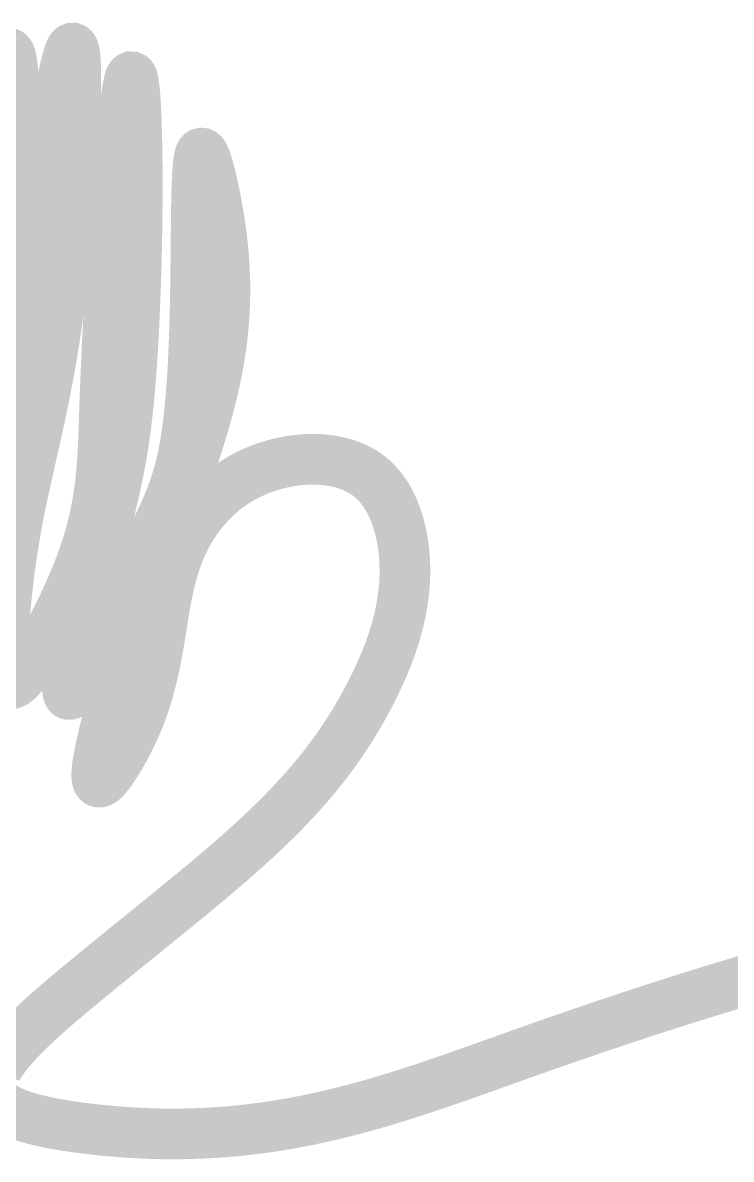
# Model space of a CAD drawing. Header units: millimetres. Extents: x -182770 to 489476, y -561170 to -280028.
# Drawn here: x 467486 to 467803, y -522253 to -521744 of the extents above; entities that cross this region are included whole.
import ezdxf
from ezdxf.enums import TextEntityAlignment as Align

# ---------------------------------------------------------------- set-up
doc = ezdxf.new("R2010")
doc.units = ezdxf.units.MM
doc.header["$MEASUREMENT"] = 0
for name, color, linetype, lineweight in [('LC Dim', 8, 'Continuous', 18), ('LC ISO', 153, 'Continuous', 13), ('LC Net thay', 63, 'Continuous', 25), ('LC Text1', 3, 'Continuous', 20)]:
    doc.layers.add(name, color=color, linetype=linetype, lineweight=lineweight)
doc.styles.add('Khungten', font='VHAVAN.TTF', dxfattribs={"width": 0.9, "height": 5000})
doc.styles.add('LC 1', font='VHAVANB.TTF')
doc.styles.add('Title', font='VHBLACK.TTF', dxfattribs={"width": 0.8})

# ---------------------------------------------------------------- blocks, each defined once
blk = doc.blocks.new('a tuan anh')
at = {"layer": 'LC ISO', "const_width": 30}
for points in [[(265.6148329580028, 161.0236210890434), (265.8859244940977, 162.3054897326365), (266.1555408373824, 163.5513688857609), (266.4235320404987, 164.7604024826433), (266.6897481560882, 165.9317344574956), (266.9540392367635, 167.0645087444864), (267.2162553351372, 168.1578692778567), (267.4762465038511, 169.210959991804), (267.7338627955178, 170.2229248205258), (267.9889542627789, 171.1929076982487), (268.241370958247, 172.1200525591557), (268.4909629345639, 173.0035033374588), (268.7375802443275, 173.84240396737), (268.9810729401797, 174.6358983831014), (269.221291074733, 175.3831305188505), (269.4580847006437, 176.0832443088148), (269.6913038704952, 176.7353836872207), (269.9207986369438, 177.338692588266), (270.1464190526167, 177.8923149461334), (270.3680151700974, 178.3953946950787), (270.5854370420566, 178.8470757692703), (270.798534721107, 179.2465021029057), (271.0071582598612, 179.5928176302405), (271.2111577109463, 179.8851662854286), (271.4103851677501, 180.1227140931296), (271.6047515036917, 180.3052633509069), (271.7942338177672, 180.4333332247043), (271.9788127454667, 180.5074811617815), (272.1584689223091, 180.5282646094565), (272.3331829837844, 180.4962410150329), (272.5029355654115, 180.4119678257994), (272.6677073026804, 180.2760024890595), (272.8274788310955, 180.0889024521166), (272.9822307861759, 179.8512251622742), (273.131943803397, 179.5635280668212), (273.2765985182778, 179.2263686130464), (273.4161755663226, 178.8403042482969), (273.5506555830361, 178.405892419818), (273.6800192039227, 177.9236905749422), (273.8042470644577, 177.3942561609438), (273.9233198001893, 176.8181466251554), (274.0372180465929, 176.1959194148512), (274.1459224391729, 175.5281319773349), (274.2494136134337, 174.8153417599242), (274.3476722048945, 174.0581062098936), (274.4406788490305, 173.256982774561), (274.5284141813609, 172.4125289012154), (274.61085883739, 171.5253020371601), (274.6879934526223, 170.5958596296987), (274.7597986625478, 169.6247591261344), (274.826255102671, 168.6125579737418), (274.8873434085253, 167.5598136198532), (274.9430442155717, 166.4670835117577), (274.9933381593437, 165.334925096744), (275.0382058753312, 164.1638958221156), (275.0776279990387, 162.954553135176), (275.1115851659561, 161.7074544832285), (275.1400580116169, 160.4231573135767), (275.1630271715112, 159.1022190735093), (275.1804732811288, 157.7451972103299), (275.1923769759742, 156.3526491713419), (275.1987188915664, 154.9251324038341), (275.1994796633953, 153.4632043551246), (275.19463992698, 151.9674224724877), (275.1841803178104, 150.4383442032558), (275.1680814713909, 148.8765269946889), (275.146324023226, 147.2825282941194), (275.1188886088203, 145.6569055488362), (275.0857558636635, 144.0002162061428), (275.0469064232893, 142.313017713328), (275.0023209231731, 140.5958675177098), (274.9519799988193, 138.8493230665626), (274.8958642857469, 137.0739418072044), (274.8339544194459, 135.2702811869385), (274.7662310354353, 133.4388986530539), (274.692674769205, 131.580351652854), (274.613266256245, 129.6951976336422), (274.5279861320887, 127.7839940426929), (274.4368150322116, 125.8472983273532), (274.3397335921472, 123.8856679348828), (274.2367224473564, 121.8996603125997), (274.1277622333873, 119.8898329078074), (274.0128335857153, 117.8567431677948), (273.8919171398447, 115.8009485398507), (273.7649935312947, 113.723006471293), (273.6320433955552, 111.6234744094254), (273.4930473681306, 109.5029098015366), (273.3479860845255, 107.3618700949301), (273.1968401802296, 105.2009127369092), (273.0395902907767, 103.020595174763), (272.876217051642, 100.8214748557948), (272.531023066389, 96.36905573660624), (272.1611033084773, 91.84811495774193), (271.7663028619427, 87.26311209760024), (271.3464668108209, 82.61850673456502), (270.9014402391185, 77.91875844704919), (270.4310682308715, 73.16832681345113), (269.9351958700863, 68.37167141215468), (269.413668240828, 63.53325182157278), (268.866330427074, 58.65752762010379), (268.2930275128747, 53.74895838613156), (267.6936045822513, 48.81200369805447), (267.067906719225, 43.8511231343), (266.4157790078316, 38.87077627322287), (265.7370665320777, 33.87542269326514), (265.0316157134512, 28.86952063886565)], [(264.9485571111727, -110.9707173197967), (266.3430836256011, -107.4482034070534), (267.7079994593805, -103.9201419294986), (269.039503347798, -100.3932221000141), (270.3337940261117, -96.87413313148136), (271.5870702296525, -93.36956423676747), (272.7955306936783, -89.8862046287395), (273.9553741534764, -86.43074352029362), (275.0627993443486, -83.00987012429687), (276.114005001582, -79.63027365361631), (276.6173377638479, -77.95804439502535), (277.105356440894, -76.29837368632434), (278.0362297137472, -73.01571648466052), (278.9086159322906, -69.77961545289145), (279.7245931612852, -66.58724324969808), (280.4862394655356, -63.43577253381955), (281.1956329097738, -60.32237596398045), (281.8548515588191, -57.24422619886172), (282.4659734774177, -54.19849589720252), (283.0310767303599, -51.18235771768377), (283.5522393824067, -48.19298431905918), (284.0315394983627, -45.22754836000968), (284.4710551429889, -42.28322249925986), (284.8728643810609, -39.35717939553433), (285.2390452773398, -36.44659170751402), (285.57167589663, -33.54863209393807), (285.8728343036782, -30.66047321350197), (286.144598563289, -27.77928772493033), (286.3890467402234, -24.90224828693317), (286.608256899257, -22.02652755822055), (286.8043071051798, -19.1492981975025), (286.9792754227528, -16.26773286348907), (287.1352399167517, -13.37900421491941), (287.3984696931439, -7.568747608864214), (287.5098911051027, -4.641564968827879), (287.6106209525897, -1.695909649060923), (287.7027373003948, 1.271045691712061), (287.7883182132791, 4.262128394795582), (287.8694417560328, 7.280165801465046), (287.9481859934167, 10.32798525301041), (288.0266289902211, 13.40841409072164), (288.106848811236, 16.52427965588868), (288.1909235212079, 19.67840928980149), (288.2809311849123, 22.87363033372094), (288.378949867154, 26.11277012896608), (288.4870576326939, 29.39865601681231), (288.607332546293, 32.7341153385496), (288.7418526727561, 36.1219754354679), (288.892696076844, 39.56506364884262), (289.0619408233324, 43.06620731996372), (289.2516649769968, 46.62823379013571), (289.4639466026129, 50.25397040063399), (289.7008637649706, 53.94624449274852), (289.9644844018912, 57.70785194038763), (290.2557839354558, 61.53819385102543), (290.5736839024175, 65.43028930887522), (290.9168790749536, 69.37645277407137), (291.2840642251831, 73.36899870670459), (291.6739341252687, 77.40024156690924), (292.0851835473295, 81.46249581477605), (292.5165072635282, 85.54807591045392), (292.9666000459838, 89.64929631403356), (293.9178718983021, 97.86791588537744), (294.4164405124466, 101.9699439733668), (294.928557281426, 106.0568702097225), (295.4529169774032, 110.1210090545355), (295.9882143724972, 114.1546749679546), (296.5331442388706, 118.1501824100851), (297.0864013486571, 122.0998458410177), (297.6466804740048, 125.9959797209012), (298.2126763870619, 129.8308985098265), (298.7830838599475, 133.5969166679133), (299.0695340476377, 135.4516862791788), (299.3565976648388, 137.2863486552669), (299.6441115580674, 139.0999431037199), (299.9319125738402, 140.8915089320217), (300.2198375587031, 142.6600854477147), (300.5077233591292, 144.4047119582829), (300.7954068216786, 146.1244277712685), (301.0827247928391, 147.8182721941557), (301.369514119142, 149.4852845344867), (301.6556116471038, 151.1245040997746), (301.9408542232413, 152.7349701975181), (302.2250786940713, 154.3157221352303), (302.5081219061103, 155.8657992204389), (302.7898207058897, 157.3842407606426), (303.0700119398971, 158.8700860633689), (303.3485324546782, 160.3223744361312), (303.6252190967498, 161.7401451864571), (303.899908712614, 163.1224376218161), (304.172438148802, 164.468291049765), (304.4426442518161, 165.7767447778024), (304.7103638681874, 167.046838113456), (304.9754338444473, 168.27761036421), (305.2376910270832, 169.4681008376065), (305.4969722626265, 170.6173488411587), (305.7531143976084, 171.7243936823506), (306.0059542785166, 172.7882746687392), (306.2553287518967, 173.8080311077938), (306.5010746642511, 174.7827023070713), (306.7430288621108, 175.7113275740703), (306.9810281919781, 176.5929462162894), (307.2149095003842, 177.4265975412563), (307.4445096338313, 178.2113208564988), (307.6696654388506, 178.9461554695008), (307.8902137619589, 179.6301406878047), (308.1059914496727, 180.262315818909), (308.3168353485089, 180.8417201703269), (308.5225823049841, 181.3673930495861), (308.7230691656296, 181.8383737641852), (308.9181327769329, 182.2537016216374), (309.1076099854399, 182.612415929485), (309.2913376376528, 182.9135559952119), (309.4691525801027, 183.1561611263314), (309.6408916592918, 183.3392706303857), (309.8063989840157, 183.4619867833972), (309.9656282506621, 183.5243620553665), (310.1186179906072, 183.5271844900271), (310.2654089450662, 183.4712612916774), (310.4060418552835, 183.3573996645864), (310.5405574624892, 183.1864068130817), (310.668996507884, 182.959089941447), (310.7913997327123, 182.6762562539807), (310.9078078781895, 182.3387129549665), (311.0182616855454, 181.9472672487173), (311.1228018959955, 181.5027263395168), (311.2214692507696, 181.0058974316635), (311.3143044910976, 180.4575877294556), (311.4013483581948, 179.8586044371914), (311.4826415932766, 179.2097547591547), (311.5582249375875, 178.5118458996585), (311.6281391323428, 177.7656850629864), (311.6924249187578, 176.9720794534369), (311.7511230380915, 176.1318362753082), (311.8042742315156, 175.2457627328986), (311.8519192402891, 174.3146660304919), (311.894098805642, 173.3393533724011), (311.9308536687749, 172.3206319628953), (311.9622245709179, 171.2593090063019), (311.9882522533007, 170.1561917068902), (312.0089774571534, 169.0120872689877), (312.0244409237057, 167.8278028968489), (312.0346833941585, 166.6041457948013), (312.0397456097417, 165.3419231671432), (312.0396683116851, 164.041942218144), (312.0344922412187, 162.7050101521017), (312.0242581395723, 161.3319341733441), (312.0090067479468, 159.9235214861401), (311.9887788075721, 158.4805792947882), (311.9636150596925, 157.0039148035867), (311.9335562455235, 155.4943352168339), (311.8986431062658, 153.9526477388281), (311.8589163831784, 152.3796595738677), (311.8144168174622, 150.7761779262364), (311.7651851503615, 149.1430100002326), (311.7112621230772, 147.4809630001546), (311.6526884768537, 145.7908441303007), (311.5895049529063, 144.0734605949547), (311.5217522924504, 142.329619598444), (311.4494712367305, 140.5601283450378), (311.3727025269473, 138.76579403902), (311.2914869043598, 136.9474238847179), (311.2058651101543, 135.1058250864153), (311.1158778855752, 133.241804848396), (311.0215659718378, 131.3561703749583), (310.9229701101722, 129.4497288704151), (310.7130895079754, 125.5776535851764), (310.4865620087367, 121.6320366270083), (310.2437135422661, 117.6193356302974), (309.9848700383591, 113.5460082294012), (309.7103574268258, 109.4185120587063), (309.4205016374326, 105.2433047525556), (309.1156286000041, 101.0268439453212), (308.7960642443068, 96.77558727137512), (308.4621345001506, 92.49599236507493), (308.1141652973165, 88.19451686079265), (307.3774122348404, 79.55175459575548), (306.5884124952136, 70.89896155118186), (306.1751349459664, 66.58494757248263), (305.7497735168145, 62.28779880200454), (305.3126541375532, 58.01397287410509), (304.8641027379781, 53.76992742315633), (304.4044452478993, 49.56212008351577), (303.9340075970831, 45.39700848955545), (303.4531157153397, 41.28105027566198), (302.9620955324644, 37.22070307616377), (302.4612729782384, 33.22242452544742), (301.9509739824862, 29.29267225787044), (301.4315388813557, 25.43652980156185), (300.9033690411889, 21.65325953396678), (300.3668819865561, 17.94058262409817), (299.8224952422024, 14.29622023079719), (299.2706263328437, 10.71789351289044), (298.7116927832103, 7.203323629219085), (298.1461121180328, 3.750231738609727), (297.5743018620269, 0.3563389998889761), (296.9966795399232, -2.980633428087458), (296.4136626764375, -6.262964386522071), (295.8256687962858, -9.492932716559153), (295.2331154242274, -12.67281725935754), (294.6364200849493, -15.80489685610519), (294.0360003031965, -18.89145034796093), (293.4322736036847, -21.9347565760836), (292.8256575111445, -24.93709438166115), (292.2165695503063, -27.90074260585243), (291.6054272458714, -30.82798008980171), (290.9926481225848, -33.7210856747115), (290.3786497051624, -36.58233820172609), (289.7638495183346, -39.41401651203341), (289.1486650868173, -42.21839944677777), (288.533513935341, -44.99776584714709), (287.9188135886216, -47.75439455430023), (286.6924354083894, -53.20855425359332), (285.4728707438917, -58.59910927404417), (284.2634597929573, -63.94429034496716), (283.067542753357, -69.26232819570578), (281.8884376379719, -74.57268463626679), (280.7292964131339, -79.90403570639319), (279.5931957982393, -85.28923303277406), (279.0347470777924, -88.01229664304992), (278.4832121397485, -90.76114893858903), (277.9389755274169, -93.53989895977429), (277.402421784107, -96.35265574703226), (276.8739354531281, -99.20352834076039), (276.3539010777604, -102.0966257813416), (275.8427032013569, -105.0360571091878), (275.3407263671979, -108.0259313646966), (274.8483551185782, -111.0703575882653), (274.3659739988361, -114.173444820306), (273.8939675512374, -117.3393021012016), (273.4327203191351, -120.5720384713495), (272.9826168458094, -123.8757629711763), (272.544041674555, -127.2545846410503), (272.3291973719897, -128.9734409898956), (272.117379348696, -130.7126125213981), (271.9086356725747, -132.4726128656184), (271.7030144115415, -134.2539556526172), (271.5005636335118, -136.0571545124112), (271.301331406401, -137.8827230750903), (271.1053657981101, -139.7311749706714), (270.9127148765547, -141.6030238292296), (270.7234267096646, -143.4987832807965), (270.537549365341, -145.4189669554326), (270.3551309114991, -147.3640884831839), (270.1762194160547, -149.3346614940965), (270.000962828155, -151.330742237973), (269.8304152238125, -153.3482375917665), (269.5095982710918, -157.4222388006165), (269.2260936380626, -161.506095569639), (269.1021864333597, -163.5359103736555), (268.9922308988898, -165.5492177690612), (268.8977682313998, -167.5396939896455), (268.8203396276804, -169.5010152691684), (268.761486284493, -171.4268578414049), (268.7227493985847, -173.3108979401441), (268.7056701667607, -175.1468117991753), (268.7117897857388, -176.9282756522589), (268.7426494523388, -178.648965733184), (268.7997903632786, -180.3025582757255), (268.8386979093775, -181.102216793166), (268.8847537153633, -181.8827295136725), (268.9381504308112, -182.6433059664705), (268.99908070534, -183.3831556808), (269.0677371885249, -184.1014881858573), (269.1443125299702, -184.7975130108825), (269.2289993792656, -185.4704396850866), (269.3219903860299, -186.119477737695), (269.4234781998384, -186.7438366979477), (269.5336554702953, -187.3427260950411), (269.6527148469759, -187.9153554582153), (269.7808489795134, -188.4609343166812), (269.9182505174831, -188.9786721996643), (270.0651121104602, -189.46777863639), (270.221626408078, -189.9274631560838), (270.3879860599118, -190.3569352879713), (270.5643837155658, -190.7554045612487), (270.7510120246152, -191.1220805051707), (270.9480636366934, -191.4561726489483), (271.155731201361, -191.7568905217922), (271.374207368237, -192.0234436529427), (271.6036847868963, -192.2550415716105), (271.844356106958, -192.4508938070212), (272.096342582081, -192.6104379754252), (272.3594792808581, -192.7340259622724), (272.6335295749886, -192.8222387016576), (272.918256836143, -192.8756571276463), (273.2134244360204, -192.8948621743039), (273.5187957462913, -192.8804347756959), (273.8341341386404, -192.8329558659025), (274.1592029847525, -192.7530063789891), (274.4937656563125, -192.6411672490358), (274.8375855250051, -192.4980194100935), (275.1904259625153, -192.324143796257), (275.5520503405132, -192.1201213415916), (275.9222220306983, -191.8865329801483), (276.3007044047408, -191.6239596460218), (276.6872608343401, -191.3329822732776), (277.0816546911665, -191.0141817959666), (277.4836493468902, -190.668139148198), (277.8930081732397, -190.2954352640081), (278.3094945418416, -189.8966510774917), (278.7328718244244, -189.4723675226996), (279.1629033926438, -189.023165533712), (279.5993526181846, -188.5496260446089), (280.0419828727609, -188.0523299894412), (280.4905575280136, -187.5318583023036), (280.9448399556568, -186.988791917247), (281.4045935273607, -186.4237117683369), (281.8695816148102, -185.837198789668), (282.33956758969, -185.2298339153058), (282.8143148236704, -184.6021980793157), (283.7771465557162, -183.2884372587141), (284.756183784426, -181.9005638004746), (285.7495334832347, -180.4432251771359), (286.755302625621, -178.9210688612657), (287.7715981850633, -177.3387423254317), (288.7965271350113, -175.7008930422307), (289.8281964489433, -174.012168484187), (290.864713100309, -172.2772161238972), (291.9041840626014, -170.5006834339147), (292.9447163092555, -168.6872178868216), (293.9844168137643, -166.8414669551712), (295.0213925495773, -164.9680781115312), (297.0795976090012, -161.156976578568), (299.1041872752539, -157.2910930684739), (301.0800173360622, -153.4076073617907), (302.0449149480846, -151.4708823661495), (302.991943579138, -149.5436992390605), (303.9192102027155, -147.6307054531062), (304.8248224206327, -145.7365470119548), (305.7074031695083, -143.8646653153264), (306.5670224546193, -142.0151192143385), (307.404002391937, -140.1873782469338), (308.2186650974763, -138.3809119510406), (309.0113326872088, -136.5951898646017), (309.7823272771202, -134.8296815255599), (310.5319709831965, -133.0838564718433), (311.2605859214236, -131.3571842413949), (311.968494207802, -129.6491343721427), (312.656017958303, -127.9591764020151), (313.3234792889416, -126.2867798689695), (313.9712003156747, -124.6314143109194), (314.5995031545026, -122.9925492658222), (315.2087099213968, -121.3696542715916), (315.7991427323723, -119.7621988661849), (316.3711237034004, -118.1696525875159), (316.9249749504816, -116.5914849735418), (317.4610185895872, -115.0271655621764), (317.9795767366886, -113.4761638913915), (318.4809715078154, -111.9379494990862), (318.9655250189244, -110.4119919232035), (319.433559386016, -108.8977607017005), (320.3213591520907, -105.9023554735177), (321.1469477339124, -102.9474901180365), (321.9129020594119, -100.0289209387411), (322.6217990564619, -97.14240423910087), (323.2762156529643, -94.28369632261456), (323.8787287768355, -91.44855349278077), (324.4319153559627, -88.6327320530836), (324.9383523182332, -85.83198830699257), (325.4006165915634, -83.04207855802088), (325.8212851038406, -80.2587591096235), (326.2029347829666, -77.47778626532818), (326.5481425568287, -74.6949163285899), (326.8594853533577, -71.9059056029073), (327.139540100412, -69.10651039177901), (327.3908837259223, -66.29248699867458), (327.616093157776, -63.45959172709263), (327.8177453238604, -60.60358088051726), (327.9984171520919, -57.72021076243254), (328.160685570343, -54.80523767633713), (328.3071275065449, -51.85441792570055), (328.4403198885848, -48.86350781403598), (328.5628396443353, -45.82826364479843), (328.677263701742, -42.74444172150106), (328.7861689886486, -39.60779834762798), (328.8921324330149, -36.41408982666326), (328.9977309626847, -33.15907246209099), (329.1055415055889, -29.83850255739526), (329.2181409896148, -26.44813641608926), (329.3381061285036, -22.98373099704622), (329.4674231565587, -19.44285055817454), (329.6061996607459, -15.82880939141614), (329.7541704498872, -12.14606276246195), (329.9110703328333, -8.399065937002888), (330.0766341183917, -4.592274180758977), (330.2505966153985, -0.7301427594356937), (330.4326926326612, 3.182873061276041), (330.622656979016, 7.142318015699857), (330.8202244632848, 11.14373683810118), (331.0251298942894, 15.18267426278908), (331.2371080808662, 19.25467502405809), (331.4558938318369, 23.35528385621728), (331.6812219560088, 27.48004549357574), (331.9128272622329, 31.62450467041344), (332.3938086560956, 39.95469457974832), (332.8967164840142, 48.31021145862178), (333.4194292166067, 56.65541318143369), (333.9598253244476, 64.95465762258391), (334.2359916661517, 69.07590769827948), (334.5157832781551, 73.17230265645776), (334.7989349692652, 77.23938723141328), (335.0851815483184, 81.27270615744055), (335.3742578241363, 85.26780416886322), (335.6658986055409, 89.22022599996126), (335.9598387013539, 93.12551638504374), (336.2558129204263, 96.97922005839064), (336.5535560715361, 100.7768817543256), (336.852802963549, 104.5140462071286), (337.1532884052867, 108.1862581511232), (337.4547472055565, 111.7890623205894), (337.7569141731801, 115.3180034498218), (337.9081803475274, 117.0533831038338), (338.0595241170086, 118.768626273144), (338.2109123327537, 120.463176049554), (338.362311845849, 122.136475524836), (338.5136895073956, 123.7879677907913), (338.6650121685234, 125.4170959391922), (338.8162466803042, 127.0233030618547), (338.9673598938534, 128.6060322505364), (339.1183186602721, 130.1647265970387), (339.2690898306901, 131.6988291931484), (339.4196402561647, 133.2077831306524), (339.569936787826, 134.6910315013374), (339.7199462767749, 136.1480173969903), (339.8696355741122, 137.5781839093979), (340.0189715309243, 138.980974130347), (340.1679209983558, 140.3558311516244), (340.316450827464, 141.7021980650316), (340.4645278693934, 143.0195179623261), (340.6121189752012, 144.3072339353239), (340.759190996032, 145.5647890758119), (340.9057107829722, 146.7916264755477), (341.0516451871226, 147.9871892263473), (341.1969610595843, 149.1509204199829), (341.3416252514726, 150.2822631482559), (341.4856046138739, 151.3806605029531), (341.6288659979182, 152.4455555758468), (341.7713762546773, 153.4763914587384), (341.9131022352667, 154.4726112434), (342.0540107907873, 155.4336580216332), (342.1940687723545, 156.3589748852246), (342.3332430310547, 157.2480049259466), (342.4715004180034, 158.1001912356005), (342.6088077843015, 158.9149769059877), (342.7451319810643, 159.6918050288659), (342.8804398593493, 160.4301186960365), (343.0146982703154, 161.1293609992863), (343.1478740650346, 161.7889750304021), (343.2799340946076, 162.4084038811852), (343.4108452101646, 162.9870906433935), (343.5405742627627, 163.5244784088281), (343.6690881035465, 164.0200102692907), (343.796353583617, 164.4731293165532), (343.9223375540605, 164.8832786424027), (344.0470068659779, 165.2499013386405), (344.1703283704846, 165.5724404970388), (344.2922689186817, 165.850339209399), (344.4127953616553, 166.0830405674933), (344.5318745505356, 166.2699876631086), (344.6494733364088, 166.4106235880463), (344.7655585703906, 166.5043914340786), (344.8800971035671, 166.5507342930068), (344.9930561592773, 166.5491141731763), (345.1044130205264, 166.4995043326926), (345.2141559406737, 166.402435558266), (345.3222737278556, 166.2584668306226), (345.4287551901652, 166.0681571305322), (345.533589135739, 165.8320654387353), (345.6367643726699, 165.5507507360307), (345.7382697091089, 165.2247720031301), (345.8380939531635, 164.854688220832), (345.9362259129412, 164.4410583698482), (346.0326543965784, 163.9844414309773), (346.1273682121682, 163.4853963849455), (346.2203561678471, 162.944482212537), (346.3116070717224, 162.3622578944778), (346.4011097319308, 161.7392824115523), (346.4888529565796, 161.076114744501), (346.5748255537765, 160.3733138741081), (346.6590163316578, 159.6314387810999), (346.741414098331, 158.8510484462313), (346.8220076619182, 158.0327018502867), (346.9007858305413, 157.1769579740067), (346.9777374123078, 156.2843757981464), (347.0528512153396, 155.355514303461), (347.1261160477588, 154.3909324707201), (347.1975207176874, 153.3911892806791), (347.2670540332329, 152.3568437140784), (347.3347048025316, 151.2884547517024), (347.4004618336912, 150.1865813742916), (347.4643139348191, 149.0517825626011), (347.5262499140372, 147.8846172973863), (347.5862585794675, 146.6856445594167), (347.6443287392322, 145.455423329433), (347.700449201453, 144.1945125882048), (347.7546087742521, 142.903471316502), (347.8067962657369, 141.5828584950505), (347.8570004840149, 140.23323310462), (347.9052102372225, 138.8551541259803), (347.9514143334673, 137.449180539872), (347.9956015808857, 136.0158713270648), (348.0377607875707, 134.5557854683138), (348.0778807616589, 133.0694819443597), (348.1159503112576, 131.5575197359867), (348.1519582445035, 130.0204578239209), (348.1858933694893, 128.4588551889465), (348.2177444943518, 126.8732708118187), (348.2475004271837, 125.264263673278), (348.2751499761362, 123.6323927540798), (348.3006819493312, 121.9782170350081), (348.3240851548471, 120.3022954968037), (348.3453484008351, 118.6051871202071), (348.3644604954025, 116.8874508860026), (348.396186462749, 113.3923307677615), (348.4191735218337, 109.821406988136), (348.4333321375889, 106.1791513931821), (348.4385727749905, 102.4700358289556), (348.4348058989854, 98.69853214151226), (348.4219419744913, 94.8691121768934), (348.3998914664699, 90.98624778118392), (348.3685648398678, 87.0544108004251), (348.3278725596319, 83.07807308068732), (348.2777250907093, 79.06170646801183), (348.2180328980321, 75.00978280845447), (348.1487064465764, 70.92677394810016), (348.0696562012599, 66.81715173297562), (347.9807926270296, 62.68538800915121), (347.773267351673, 54.37332341961155), (347.5254143400525, 46.02635494797141), (347.2365173117432, 37.68025736266281), (346.9058599863201, 29.37080543214688), (346.7246473745618, 25.24100120257935), (346.5327260833583, 21.13377392487018), (346.3300065776566, 17.05359544511884), (346.1163993224036, 13.0049376093375), (345.8918147825607, 8.992272263596533), (345.6561634230602, 5.020071253951755), (345.409355708849, 1.092806426458992), (345.151302104874, -2.785050372796832), (344.8819130760967, -6.60902729780355), (344.6010990874347, -10.37465250247624), (344.3087706038496, -14.07745414075907), (344.0048380903027, -17.71296036659623), (343.6892120117118, -21.2766993339319), (343.5269859058317, -23.03025864376104), (343.3618028330384, -24.76419919671025), (343.1936516014684, -26.47796201199526), (343.0225210192439, -28.17098810887546), (342.848398746326, -29.84273859928362), (342.6712356762146, -31.49331802387314), (342.3074135759671, -34.73448189931514), (341.9302948928089, -37.90173824364319), (341.5391172631935, -41.00238997745328), (341.1331183236471, -44.04374002137047), (340.7115357106522, -47.03309129597619), (340.2736070607061, -49.97774672191008), (339.8185700103058, -52.885009219739), (339.3456621959631, -55.7621817101026), (338.8541212541459, -58.61656711358228), (338.3431848213804, -61.45546835081768), (337.8120905341348, -64.28618834237568), (337.2600760289351, -67.11603000888135), (336.6863789422496, -69.95229627094523), (336.0902369105752, -72.80229004916328), (335.4708875704382, -75.67331426414603), (334.8275685583067, -78.57267183650401), (334.1595175106777, -81.50766568684776), (333.465972064063, -84.48559873577324), (332.7461698549596, -87.51377390387643), (331.9993485198647, -90.5994941117824), (331.2247456952464, -93.7500622801017), (330.826787985774, -95.35194651209167), (330.4215990176308, -96.97278132941574), (330.0090834953444, -98.61347959714476), (329.5891461235005, -100.2749541803641), (329.1616916066559, -101.9581179441302), (328.7266246493527, -103.6638837535284), (328.2838499561767, -105.3931644736294), (327.8332722316845, -107.1468729695189), (327.3747961804474, -108.925922106253), (326.9083265070076, -110.7312247489317), (326.4337679159362, -112.5636937626259), (325.9510561330098, -114.4241282710136), (325.4605793683586, -116.3116683326662), (324.9630682744755, -118.2241984177672), (324.4592619795148, -120.159571919794), (323.9498996116745, -122.1156422322092), (322.9174631700298, -126.0812868619541), (321.8716719749646, -130.1039594546455), (320.8184390518873, -134.1664871578832), (318.7133001233742, -142.3424164865137), (317.6732201687701, -146.4214724071498), (316.6493505878316, -150.4716920288338), (315.6476044059818, -154.4759024991654), (314.6738946486148, -158.4169309657882), (314.1994012495707, -160.3583854313474), (313.7341343411827, -162.2776045763312), (313.2788330516196, -164.1724417941878), (312.8342365090793, -166.0407504783943), (312.4010838417162, -167.88038402237), (311.9801141777134, -169.6891958196065), (311.5720666452689, -171.4650392635231), (311.177680372537, -173.2057677475823), (310.7976944877009, -174.9092346652469), (310.4328481189441, -176.5732934099651), (310.0838803944353, -178.1957973751851), (309.7515304423578, -179.7745999543549), (309.4365373908804, -181.307554540952), (309.1396403681865, -182.7925145283807), (308.8615785024595, -184.2273333101475), (308.603090921868, -185.609864279686), (308.3649167545955, -186.9379608304298), (308.1477951288107, -188.2094763558416), (307.9524651726824, -189.4222642493987), (307.7796660144231, -190.5741779045202), (307.6301367821725, -191.6630707146833), (307.5046166041284, -192.6867960733071), (307.4038446084596, -193.6432073738833), (307.3285599233495, -194.5301580098603), (307.2795016769669, -195.345501374657), (307.2650384458684, -195.7256495158363), (307.2574089975096, -196.0870908617653), (307.2567057229171, -196.4295570866379), (307.2630210131319, -196.7527798646188), (307.2764472591516, -197.0564908699016), (307.2970768520172, -197.3404217766656), (307.3250021827407, -197.60430425909), (307.3603156423487, -197.8478699913685), (307.4031096218532, -198.0708506476658), (307.4534765122808, -198.2729779021756), (307.5115087046725, -198.4539834290626), (307.5772985900403, -198.6135989025352), (307.6509385593818, -198.7515559967578), (307.7325210037525, -198.8675863859098), (307.8221383141499, -198.9614217441849), (307.9198828816152, -199.0327937457478), (308.0258470066328, -199.0814343194506), (308.1400760848628, -199.1072073399264), (308.2624920558737, -199.1103239703225), (308.3929967881413, -199.0910518348392), (308.5314921501558, -199.0496585576038), (308.677880010393, -198.9864117628313), (308.8320622373431, -198.9015790746635), (308.9939406994672, -198.7954281172861), (309.1634172652848, -198.6682265148847), (309.3403938032716, -198.520241891616), (309.5247721818887, -198.351741871651), (309.7164542696264, -198.1629940791754), (309.9153419349896, -197.9542661383603), (310.1213370464393, -197.7258256733767), (310.3343414724513, -197.4779403083958), (310.5542570815451, -197.2108776675886), (310.7809857421671, -196.9249053751118), (311.0144293228223, -196.6202910551801), (311.5010687181202, -195.9562068295782), (312.013390215332, -195.2207659841224), (312.5506087623071, -194.4161095122254), (313.1119393069239, -193.5443784072704), (313.6965967970318, -192.6077136626409), (314.3037961804948, -191.6082562717056), (314.9327524051914, -190.5481472278771), (315.5826804189855, -189.4295275245095), (316.2527951697411, -188.2545381550153), (316.9423116053222, -187.0253201127634), (317.6504446735926, -185.7440143911517), (318.3764093224308, -184.412761983549), (319.1194204996864, -183.0337038833532), (319.8786931532231, -181.608981083933), (320.6534422309196, -180.1407345787011), (321.4428826806397, -178.6311053610116), (322.2462294502475, -177.082234424277), (323.0626974876068, -175.4962627618515), (323.8915017405816, -173.8753313671477), (324.7318571570504, -172.2215812335344), (325.5829786848626, -170.5371533544094), (326.4440812718822, -168.8241887231561), (327.3143798660021, -167.0848283331434), (328.1930894150573, -165.3212131777691), (329.0794248669263, -163.5354842504166), (329.9726011694729, -161.7297825444693), (331.7763361180696, -158.0670247703383), (333.5980138437735, -154.3500678024429), (335.4313539295108, -150.5960395878792), (337.270075958193, -146.8220680737286), (340.9385441761406, -139.2828069349198), (342.7557295312581, -135.5517732044391), (344.5531751610397, -131.8693079626828), (345.4425329485821, -130.0516410085402), (346.3246006483969, -128.2525391567324), (347.1985932083335, -126.4741434006428), (348.0637255762704, -124.7185947336548), (348.9192127000715, -122.9880341491662), (349.7642695275863, -121.2846026405459), (350.5981119278731, -119.6104371318943), (351.4201801756135, -117.966683235034), (352.2304303400742, -116.3522080385737), (353.028890685353, -114.7655597103876), (353.8155894755037, -113.2052864183497), (354.590554974624, -111.6699363303196), (355.353815446826, -110.1580576141714), (356.1053991561639, -108.6681984377792), (356.8453343667206, -107.1989069690317), (357.5736493426084, -105.7487313757738), (358.2903723478958, -104.3162198258797), (358.9955316466803, -102.8999204872525), (360.3712721810298, -100.1101511151792), (361.7010970583651, -97.36780860253202), (362.9852323913365, -94.6612782922748), (364.2239042926813, -91.97894552740036), (365.4173388750351, -89.30919565084332), (366.5657622511208, -86.64041400559654), (367.6694005335739, -83.96098593462375), (368.728479835132, -81.25929678088869), (369.7432262684451, -78.52373188736965), (370.7138659461925, -75.74267659704492), (371.6406249810825, -72.90451625286369), (372.087619917671, -71.46039210524759), (372.5237294857798, -69.99763619780424), (372.9489819495357, -68.51479669836408), (373.3634055729926, -67.01042177483032), (373.7670286202338, -65.48305959506251), (374.1598793553712, -63.93125832692022), (374.5419860424736, -62.35356613830663), (374.9133769456239, -60.74853119705222), (375.2740803289053, -59.11470167104562), (375.6241244564299, -57.45062572817551), (375.9635375922371, -55.75485153630143), (376.292349264113, -54.02594751423749), (376.6106492560357, -52.26344773395977), (376.9186127552239, -50.46825491884374), (377.2164214345103, -48.64137572908658), (377.5042569666693, -46.78381682487088), (377.7823010245193, -44.89658486639382), (378.0507352808781, -42.98068651386711), (378.3097414085642, -41.03712842744426), (378.5595010803663, -39.06691726735153), (378.8001959691173, -37.07105969375698), (379.0320077475917, -35.05056236687233), (379.2551180886367, -33.00643194688018), (379.4697086650413, -30.93967509394861), (379.6759611496091, -28.85129846830387), (379.8740572151728, -26.74230873012857), (380.0641785345215, -24.61371253960533), (380.2465067804733, -22.46651655691676), (380.5885107434297, -18.12035185586137), (380.9015224864997, -13.71186790849606), (381.1869953921705, -9.249117996339919), (381.4463828429143, -4.740155400941148), (381.6811382212036, -0.1930334038333967), (381.8927149095398, 4.384194713493343), (382.0825662903662, 8.983475669447216), (382.2521457461844, 13.59675618255278), (382.5363024126709, 22.83310275398253), (382.6537863882841, 27.44006224925397), (382.756811968793, 32.02880817552796), (382.8468325366557, 36.59128725128539), (382.9253014743736, 41.11944619496353), (382.9936721644044, 45.60523172505782), (383.0533979892207, 50.04059056002006), (383.1059323313239, 54.41746941833117), (383.1527285731572, 58.72781501844293), (383.1952400972077, 62.96357407883625), (383.2153432721097, 65.05096700615832), (383.2349202859768, 67.11669331797748), (383.2541528116417, 69.15974635411112), (383.2732225219079, 71.17911945434753), (383.2923110896081, 73.17380595850409), (383.3116001875023, 75.14279920638364), (383.3312714884523, 77.08509253780358), (383.3515066652326, 78.99967929258128), (383.3724873906613, 80.88555281050503), (383.3943953375565, 82.74170643140678), (383.4174121787219, 84.56713349506026), (383.441719586961, 86.36082734131196), (383.467499235092, 88.12178130995017), (383.494932795933, 89.84898874077771), (383.5242019422731, 91.54144297362654), (383.5554883469304, 93.19813734828494), (383.588973682723, 94.81806520455575), (383.6248396224546, 96.4002198822709), (383.6632678389287, 97.94359472123324), (383.704440004949, 99.44718306123104), (383.7485377933481, 100.9099782420963), (383.7957428769296, 102.3309736036172), (383.8462369284825, 103.7091624856257), (383.9002016208397, 105.0435382279102), (383.95781862679, 106.3330941702879), (384.0192696191662, 107.5768236525764), (384.0847362707573, 108.7737200145639), (384.154400254396, 109.9227765960677), (384.2284432428569, 111.0229867369053), (384.3070469089871, 112.0733437768795), (384.3903929255612, 113.0728410558077), (384.4786629654263, 114.0204719134636), (384.5720387013571, 114.9152296896937), (384.6707018062007, 115.7561077243008), (384.774833952717, 116.5420993570733), (384.8846168137679, 117.2721979278431), (385.0002320621134, 117.9453967763984), (385.1218613706005, 118.5606892425567), (385.2496864120185, 119.1170686661353), (385.3838888591999, 119.6135283869226), (385.5246503849339, 120.0490617447504), (385.672152662024, 120.4226620794216), (385.8265773633029, 120.7333227307245), (385.9881061615597, 120.980037038491), (386.1569207296125, 121.161798342524), (386.3332027402794, 121.2775999826263), (386.5171338663495, 121.3264352986007), (386.7088957806554, 121.3072976302792), (386.9086701560009, 121.2191803174501), (387.1166386651748, 121.0610766999307), (387.3329829809954, 120.8319801175239), (387.5578847762954, 120.5308839100471), (387.7915257238637, 120.1567814172886), (388.0340874965186, 119.7086659790803), (388.2857517670491, 119.1855309352104), (388.5467002083024, 118.586369625511), (388.8170887778542, 117.9102787598094), (389.0966274818638, 117.1581476851134), (389.3846487791307, 116.3323834144539), (389.6804732131422, 115.435440858113), (389.9834213273425, 114.4697749264305), (390.2928136652336, 113.4378405297466), (390.6079707702593, 112.3420925783721), (390.9282131858927, 111.1849859826325), (391.2528614556213, 109.9689756528533), (391.5812361228891, 108.6965164993744), (391.9126577311836, 107.3700634325069), (392.2464468239632, 105.9920713625907), (392.581923944701, 104.5649951999221), (392.9184096368554, 103.0912898548559), (393.2552244439139, 101.5734102377028), (393.5916889093351, 100.0138112588029), (393.9271235766064, 98.41494782848167), (394.2608489891718, 96.77927485703549), (394.5921856905043, 95.10924725481891), (394.9204542240914, 93.4073199321574), (395.2449751333916, 91.6759477993619), (395.5650689618633, 89.91758576675784), (395.8800562529796, 88.13468874468526), (396.1892575502279, 86.32971164345508), (396.7875843369548, 82.66333684486744), (397.3546136697987, 78.93810065358412), (397.8849098965002, 75.1736423522234), (398.3730373648286, 71.38960122337448), (398.8135604225245, 67.60561654964113), (399.2010434173426, 63.84132761365618), (399.5304359500878, 60.1152782041172), (399.8008373076591, 56.43421218746516), (400.0138756753295, 52.79768233126379), (400.1712151974789, 49.20513915065385), (400.2745200185163, 45.65603316080524), (400.3254542828508, 42.14981487685873), (400.3256821348914, 38.6859348139842), (400.2768677190325, 35.263843487337), (400.1806751796685, 31.88299141204334), (400.038768661223, 28.54282910330221), (399.8528123080905, 25.24280707625439), (399.62447026468, 21.98237584604067), (399.3554066753859, 18.76098592784547), (399.0472856846172, 15.57808783679502), (398.7017714367685, 12.43313208807376), (398.3205280762631, 9.325569196807919), (397.9052197474812, 6.254849678167375), (397.4575105948607, 3.220424047322012), (396.9790647627669, 0.2217428194126114), (396.4715463956236, -2.741743490405497), (395.9366196378251, -5.670584366976982), (395.3759486337804, -8.56532929513196), (394.7911975278985, -11.42652775972965), (394.1840304645884, -14.25472924561473), (393.5561115882301, -17.0504832376173), (392.9091050432471, -19.81433922058204), (392.2446749740338, -22.54684667938272), (391.5644855249993, -25.24855509882036), (390.8702008405526, -27.92001396376872), (390.1634850650735, -30.56177275905793), (389.4460023429856, -33.17438096953265), (388.7193996951974, -35.75840844662162), (387.9845812103013, -38.31530868040863), (387.2414386454184, -40.84773922120803), (386.4897911322187, -43.35844399957568), (384.960257787563, -48.32565199128294), (383.394534229592, -53.23888409996289), (381.7911735116504, -58.12009177009168), (380.1487286870251, -62.99122644611634), (378.465752809032, -67.87423957248393), (376.7407989309868, -72.79108259367058), (375.8621280711086, -75.2690501412144), (374.9724201061908, -77.76370695413789), (374.071494167918, -80.27779696299694), (373.1591693879454, -82.81406409834744), (372.2352648979431, -85.37525229073071), (371.2995998295664, -87.96410547071719), (370.3519933144853, -90.58336756887729), (369.3922644843697, -93.23578251575236), (368.4202324708749, -95.92409424191283), (367.4357164056564, -98.65104667790001), (366.4385354203841, -101.4193837542844), (365.428508646728, -104.2318494016072), (364.4054552163434, -107.0911875504389), (363.3691942609003, -110.0001421313355), (362.3195449120685, -112.9614570748527), (361.256326301489, -115.9778763115464), (360.1793575608463, -119.0521437719581), (359.0884578217956, -122.1870033866871), (357.9834462159924, -125.3851990862458), (356.8641418751213, -128.6494748012337), (355.7303639308229, -131.982574462163), (354.5819315147819, -135.3872419996333), (353.418663758639, -138.8662213441712), (352.8314101066935, -140.6344354223838), (352.2403797940933, -142.4222564263328), (351.645550212299, -144.2300273473375), (351.0468987527711, -146.0580911767029), (350.4444028069556, -147.906790905763), (349.8380397663423, -149.7764695258229), (349.2277870223625, -151.6674700282165), (348.6136219664768, -153.5801354042487), (347.9955219901603, -155.5148086452537), (347.3734644848591, -157.4718327425362), (346.7474268420192, -159.4515506874304), (346.1173864531156, -161.4543054712558), (345.483320709609, -163.4804400853172), (344.8452070029452, -165.5302975209488), (344.2030227245705, -167.6042207694554), (343.5567452659743, -169.7025528221711), (342.9063520186028, -171.8256366704154), (342.2518203739019, -173.9738153054932), (341.5931277233321, -176.1474317187385), (340.9302514583687, -178.3468289014709), (340.2633593484497, -180.5717979047913), (339.5935073303699, -182.8195548224321), (338.2501825518266, -187.3692954420985), (336.9107952366758, -191.9677764096123), (335.5858635287441, -196.586723287357), (334.2859055719309, -201.1978616377019), (333.0214395100629, -205.772917023045), (332.4058028596919, -208.0380778420949), (331.8029834869958, -210.2836150057701), (331.2142961599748, -212.5059942093794), (330.6410556466144, -214.7016811482317), (330.0845767148567, -216.8671415176068), (329.5461741327308, -218.9988410128135), (329.0271626681933, -221.0932453291607), (328.5288570892299, -223.1468201619136), (328.052572163826, -225.1560312063957), (327.5996226599527, -227.1173441579012), (327.1713233456103, -229.0272247117246), (326.7689889887697, -230.8821385631454), (326.3939343574166, -232.6785514074872), (326.0474742195365, -234.4129289400444), (325.7309233431006, -236.0817368560965), (325.4455964960798, -237.6814408509526), (325.3150529486156, -238.4542744077189), (325.1928084465035, -239.208506619907), (325.079027335727, -239.9436956994614), (324.973873962299, -240.6593998582684), (324.8775126722176, -241.3551773082581), (324.790107811481, -242.0305862613313), (324.7118237260875, -242.6851849294035), (324.6428247620206, -243.3185315243754), (324.5832752652932, -243.9301842581772), (324.5333395819034, -244.5197013427096), (324.4931820578349, -245.0866409899027), (324.462967039115, -245.6305614116427), (324.4428588717128, -246.1510208198451), (324.4330219016119, -246.6475774264545), (324.4336204748543, -247.1197894433426), (324.4448189374234, -247.5672150824394), (324.4667816353031, -247.9894125556602), (324.4996729144914, -248.3859400749207), (324.5436571209866, -248.7563558521069), (324.5988986008015, -249.1002180991636), (324.6655616999196, -249.4170850279916), (324.7438107643538, -249.7065148504917), (324.8338101400877, -249.9680657785793), (324.9357241731195, -250.2012960241846), (325.049717209462, -250.4057637992082), (325.1759535950841, -250.5810273155512), (325.3145976760134, -250.7266447851434), (325.4658137982333, -250.8421744198859), (325.6297663077421, -250.9271744316939), (325.806619550538, -250.9812030324829), (325.9965378726192, -251.0038184341684), (326.1996856199839, -250.9945788486366), (326.4162271386303, -250.9530424878321), (326.6463267745567, -250.8787675636559), (326.8901488737611, -250.7713122880232), (327.1478577822418, -250.630234872835), (327.419617845997, -250.4550935300067), (327.7055812630133, -250.2454697542125), (328.005573608054, -250.0015710439184), (328.3190652235935, -249.7242857331148), (328.6455085696798, -249.4145364291908), (328.9843561063462, -249.0732457395352), (329.3350602936553, -248.7013362714933), (329.6970735916257, -248.2997306324833), (330.0698484603199, -247.8693514298357), (330.4528373597714, -247.4111212709686), (330.8454927500279, -246.9259627632273), (331.2472670911229, -246.4147985140153), (331.6576128431043, -245.8785511306924), (332.0759824660199, -245.3181432206329), (332.5018284199032, -244.7344973912259), (332.9346031648165, -244.1285362498456), (333.3737591607787, -243.5011824038666), (333.8187488678523, -242.853358460663), (334.7240392554668, -241.4999907120946), (335.6460940080142, -240.0758138631645), (336.5805328058341, -238.5882087728824), (337.5229753292806, -237.0445563002431), (338.4690412586788, -235.4522373043001), (339.4143502743827, -233.8186326440482), (340.3545220567321, -232.1511231784825), (341.285176286081, -230.4570897666417), (342.2019326427544, -228.7439132675354), (343.1004108071211, -227.0189745401876), (343.9762304595206, -225.2896544435935), (344.8251662265538, -223.5631072309043), (345.6456286452303, -221.8426321882289), (346.4382330821245, -220.1283040818525), (347.2036627711495, -218.4200984233757), (347.942600946204, -216.7179907244717), (348.6557308412157, -215.0219564967556), (349.3437356900686, -213.3319712518569), (350.0072987266758, -211.6480105014343), (350.6471031849505, -209.9700497571175), (351.2638322987914, -208.2980645305506), (351.8581693021115, -206.6320303333632), (352.4307974288095, -204.9719226771849), (352.982399912813, -203.3177170736599), (353.5136599879916, -201.6693890344322), (354.0252608882874, -200.0269140711316), (354.5178858475847, -198.3902676954021), (355.4489408788504, -195.1343627531896), (356.3122909530211, -191.9014783009188), (357.113401941373, -188.6914184316411), (357.8577397151385, -185.503987238495), (358.5507701455936, -182.3389888145612), (359.1979591039708, -179.196227252949), (359.8047724615462, -176.0755066467391), (360.3766760895669, -172.97663108907), (360.9191358592652, -169.8994046729931), (361.4376176419028, -166.8436314916471), (361.9375873087556, -163.809115638127), (362.4245107310562, -160.7956612055132), (362.9038537800516, -157.8030722869007), (363.3810823270178, -154.8311529754137), (363.8616622432019, -151.8797073641472), (364.3510593998362, -148.9485395461816), (364.854739668197, -146.037453614641), (365.3781689195312, -143.1462536626059), (365.9268130250857, -140.2747437831858), (366.5061378561222, -137.4227280694759), (367.1216092839022, -134.5900106145709), (367.7786931796436, -131.7763955115806), (368.4828554146516, -128.9816868536), (369.2395618601295, -126.2056887337385), (370.054278387368, -123.4482052450767), (370.9324708675995, -120.7090404807386), (371.8796051720856, -117.9879985337902), (372.3807335931924, -116.6342123959475), (372.9011471720733, -115.2848834973702), (373.4415291426412, -113.9399873496732), (374.0025627388241, -112.5994994645444), (374.5849311944912, -111.2633953535696), (375.189317743585, -109.9316505284223), (375.8164056199894, -108.6042405007174), (376.4668780576176, -107.2811407821137), (377.1414182903682, -105.9623268842406), (377.8407023334585, -104.6477829122741), (378.5651251763338, -103.337827520998), (379.3147165152477, -102.033214231531), (380.0894816101063, -100.7347256555222), (380.8894257207867, -99.4431444046204), (381.714554107195, -98.15925309050363), (382.5648720291792, -96.88383432477713), (383.4403847466456, -95.61767071913346), (384.3410975194711, -94.36154488519242), (385.2670156075619, -93.11623943461746), (386.2181442707952, -91.88253697907203), (387.1944887690479, -90.66122013017593), (388.1960543621972, -89.45307149960718), (389.2228463101492, -88.2588736990001), (390.274869872781, -87.07940934001817), (391.3521303099697, -85.91546103429573), (392.4546328816214, -84.76781139349623), (393.5823828476132, -83.63724302926857), (394.7353854678076, -82.52453855326166), (395.9136460021255, -81.43048057710985), (397.1171697104292, -80.35585171250568), (398.3459618526103, -79.30143457105441), (399.6000276885752, -78.26801176443405), (400.8793724781717, -77.25636590427894), (402.184001481306, -76.26727960225253), (403.5139199578698, -75.30153547000373), (404.8691331677255, -74.35991611916688), (406.2496463707939, -73.44320416140545), (407.655464826923, -72.55218220836832), (409.0865937960334, -71.68763287171896), (410.5430046881374, -70.85032764043717), (412.0240225626912, -70.04082562033727), (413.528392017397, -69.25949518437847), (415.0548370256874, -68.50669792862027), (416.6020815609663, -67.78279544910765), (418.1688495966664, -67.08814934190013), (419.7538651062059, -66.42312120307179), (421.3558520630177, -65.78807262866758), (422.9735344404762, -65.18336521473248), (424.6056362120435, -64.609360557326), (426.2508813511231, -64.06642025250767), (427.9079938311479, -63.554905896337), (429.5756976255216, -63.07517908485897), (431.2527167076769, -62.6276014141331), (432.9377750510175, -62.21253448023344), (434.6295966289763, -61.83033987917588), (436.3269054149714, -61.48137920706358), (438.0284253824211, -61.16601405991241), (439.7328805047437, -60.88460603379644), (441.4389947553573, -60.63751672478975), (443.1454921076947, -60.42510772890819), (444.8510965351597, -60.24774064222584), (446.5545320111851, -60.10577706081676), (448.2545225091744, -59.99957858069683), (449.9497920025606, -59.92950679795467), (451.6390644647472, -59.89592330863525), (453.3210638691817, -59.89918970879808), (454.9945141892676, -59.93966759448813), (456.6581393984234, -60.01771856177947), (458.3106634700671, -60.13370420670253), (459.9508103776316, -60.28798612534592), (461.5773040945351, -60.48092591372551), (463.1888685941813, -60.71288516792993), (464.7842278499884, -60.98422548400413), (466.3621058354038, -61.29530845800764), (467.9212265238166, -61.64649568597088), (469.4603138886741, -62.03814876399701), (470.9780919033801, -62.47062928808737), (472.4732845413382, -62.94429885434511), (473.9446157760103, -63.45951905880065), (475.3908095807856, -64.01665149751352), (476.8105899290822, -64.61605776654324), (478.2026807943475, -65.25809946193476), (479.5658061499707, -65.94313817977672), (480.8986899693846, -66.67153551607043), (482.2000562259927, -67.44365306691907), (483.4686288932571, -68.25985242835304), (484.7031319445523, -69.12049519643188), (485.9022893533256, -70.02594296721509), (487.0648652477394, -70.9765130598098), (488.1904276743444, -71.97163634630851), (489.2792872637219, -73.0099248826009), (490.3317825100967, -74.08996000052139), (491.348251907737, -75.2103230318753), (492.329033950853, -76.36959530849708), (493.2744671336986, -77.5663581622066), (494.1848899505276, -78.79919292480918), (495.06064089555, -80.06668092811015), (495.9020584630343, -81.36740350394393), (496.7094811472052, -82.69994198413042), (497.4832474423019, -84.06287770048948), (498.2236958425783, -85.45479198481189), (498.9311648422445, -86.87426616894663), (499.6059929355979, -88.31988158468448), (500.2485186168051, -89.79021956387442), (500.8590803801781, -91.28386143829266), (501.4380167199124, -92.79938853980275), (501.9856661302474, -94.3353822001809), (502.5023671054514, -95.8904237512761), (502.9884581397346, -97.46309452487912), (503.4442777273507, -99.05197585283895), (503.8701643625536, -100.6556490669318), (504.266456539568, -102.2726954990067), (504.6334927526186, -103.9016964808834), (504.9716114959883, -105.5412333443528), (505.2811512638873, -107.1898874212638), (505.5624505505548, -108.8462400434073), (505.8158478502301, -110.5088725426031), (506.0416816571669, -112.1763662506855), (506.2402904656046, -113.8473024994601), (506.4120127697825, -115.5202626207465), (506.5571870639251, -117.1938279463648), (506.6761518422863, -118.8665798081347), (506.76924559912, -120.5370995378616), (506.8368068294949, -122.2039684813353), (506.8791896553303, -123.8660207168432), (506.8968037175218, -125.5229882332496), (506.8900709811423, -127.1748023387627), (506.8594134112791, -128.8213943415321), (506.8052529730048, -130.4626955497952), (506.7280116314068, -132.0986372716725), (506.6281113515433, -133.7291508154012), (506.5059740985307, -135.3541674891603), (506.3620218374126, -136.9736186010996), (506.1966765332909, -138.5874354594562), (506.0103601512528, -140.1955493723799), (505.8034946563566, -141.7978916480643), (505.5765020136896, -143.3943935946882), (505.3298041883245, -144.9849865204596), (505.0638231453486, -146.5696017335431), (504.7789808498637, -148.1481705421465), (504.1544003615854, -151.2868941785855), (503.4594384441298, -154.4006078952807), (502.6974708181515, -157.4887621577218), (501.8718732042762, -160.5508074313839), (500.9860213231586, -163.5861941817566), (500.0432908954099, -166.5943728743296), (499.0470576416992, -169.5747939745779), (498.0006972826377, -172.5269079479913), (496.9075855388655, -175.4501652600593), (495.7710981310229, -178.3440163762716), (494.5946107797499, -181.2079117621179), (493.3814992056869, -184.0413018830586), (492.1351391294738, -186.8436372046126), (490.858906271751, -189.6143681922404), (489.5561763531296, -192.3529453114461), (488.2303250942787, -195.0588190277049), (486.8845738750824, -197.7315010766761), (485.5201776164904, -200.3712838385545), (484.1370356674888, -202.9789978283079), (482.7350205389666, -205.5554842150596), (481.3140047418419, -208.1015841679618), (479.8738607869891, -210.6181388561381), (478.4144611853262, -213.1059894487116), (476.9356784477277, -215.5659771148348), (475.437385085097, -217.9989430236456), (473.9194536083378, -220.4057283442671), (472.3817565283243, -222.7871742458374), (470.8241663559747, -225.1441218975087), (469.246555602178, -227.47741246839), (467.648796777823, -229.7878871276334), (466.0307623938279, -232.076387044377), (464.3923249610525, -234.3437533877441), (462.7333569904295, -236.5908273268578), (461.0537309928332, -238.8184500308853), (459.3533194791526, -241.0274626689497), (457.6319949603057, -243.2187064101745), (455.8896299471817, -245.3930224236974), (454.1260969506693, -247.5512518786709), (452.3412684816722, -249.6942359442182), (450.5350170510792, -251.8228157894773), (448.7072151697939, -253.937832583586), (446.8577353486908, -256.0401274956675), (444.9864500987023, -258.1305416948599), (443.0932319306885, -260.2099163503153), (441.1779533555818, -262.2790926311427), (439.2404868842423, -264.3389117064944), (437.2807050275878, -266.3902147455083), (435.2984802965075, -268.4338429173222), (433.2936852019047, -270.4706373910594), (431.266192254654, -272.5014393358433), (429.2158739656734, -274.5270899208408), (427.1426028458518, -276.5484303151607), (425.0462514060928, -278.5663016879698), (422.9266921572707, -280.5815452083625), (420.7837976103037, -282.5950020455057), (418.6174402760807, -284.6075133685081), (416.4274926654907, -286.6199203465367), (414.2138272894372, -288.6330641486857), (411.9763166588091, -290.6477859441366), (409.71483328451, -292.6649269019981), (407.4292496774287, -294.6853281914082), (405.119438348469, -296.7098309815046), (402.7852718085342, -298.7392764414253), (400.4266225684987, -300.7745057402935), (398.0433631392661, -302.8163600472617), (395.63536603174, -304.8656805314531), (393.2025037568092, -306.9233083620202), (390.7446488253772, -308.9900847080571), (388.2616737483186, -311.0668507387454), (385.7534510365658, -313.1544476231938), (383.2198532009788, -315.2537165305548), (380.6607527524757, -317.3654986299516), (378.0760222019599, -319.4906350905076), (375.4655340602912, -321.6299670813896), (372.8291608384025, -323.7843357717065), (370.1667750471679, -325.9545823306107), (367.4782491975056, -328.1415479272255), (364.7634558002756, -330.3460737306887), (362.0222673664102, -332.5690009101236), (359.2545564067696, -334.8111706346972), (356.4601954322861, -337.0734240735183), (353.6390569538344, -339.3566023957392), (350.7910134823178, -341.6615467704833), (347.9159375286254, -343.9890983668884), (345.0137016036606, -346.3400983540923), (342.084178218327, -348.7153879012185), (339.127239883499, -351.1158081774192), (336.1427591100801, -353.5422003518179), (333.1306084089738, -355.9954055935523), (330.0906602910691, -358.4762650717748), (327.0227872672549, -360.9856199555798), (323.9268618484493, -363.5243114141485), (320.8027565455413, -366.09318061659), (317.6503438694199, -368.6930687320419), (314.4695800276822, -371.3247817176016), (311.2654507802799, -373.987009546574), (308.0507421531656, -376.6751605411991), (304.8389116844482, -379.3843605116999), (301.6434169122076, -382.1097352682846), (298.4777153745381, -384.8464106212195), (295.3552646095341, -387.5895123807422), (292.2895221552899, -390.3341663570609), (289.2939455498854, -393.075498360442), (287.8266749211616, -394.4433954379638), (286.3819923314441, -395.8086342010938), (284.9615799729654, -397.1706053760863), (283.5671200380166, -398.5286996892537), (282.2002947188448, -399.8823078668502), (280.8627862077265, -401.230820635159), (279.5562766969088, -402.5736287204782), (278.2824483786535, -403.9101228490617), (277.0429834452225, -405.2396937471931), (275.8395640889066, -406.5617321411701), (274.6738725019095, -407.8756287572614), (273.5475908765511, -409.180774321736), (272.4624014050496, -410.4765595608915), (271.4199862796959, -411.7623752009822), (270.4220276927372, -413.0376119683206), (269.4702078364353, -414.3016605891607), (268.566208903052, -415.5539117897861), (267.7117130848637, -416.7937562964944), (266.9084025741031, -418.0205848355399), (266.157959563061, -419.233788133206), (265.4620662439847, -420.4327569157904)], [(265.5658501248108, -440.4906735866389), (266.3741025802883, -441.2574472845881), (267.2559552148741, -442.0010574592598), (268.2088759641483, -442.7219450166158), (269.2303327637201, -443.4205508625746), (270.317793549184, -444.0973159031128), (271.4687262561347, -444.7526810441777), (272.6805988201813, -445.387087191717), (273.9508791768894, -446.0009752516635), (275.2770352618827, -446.5947861299792), (276.6565350107267, -447.1689607326116), (278.086846359045, -447.7239399655082), (279.5654372424324, -448.260164734631), (281.0897755964688, -448.7780759459129), (282.657329356749, -449.2781145052868), (284.2655664588965, -449.7607213187439), (285.9119548384624, -450.2263372922025), (287.5939624310704, -450.6754033316101), (289.3090571723296, -451.1083603429288), (291.0547069977911, -451.5256492321059), (292.828379843093, -451.927710905089), (294.6275436438154, -452.3149862678256), (296.4496663355385, -452.687916226263), (298.2922158539004, -453.0469416863634), (300.1526601344376, -453.3925035540451), (302.0284671127883, -453.7250427352847), (305.8160409052798, -454.3528166621982), (309.6346807161171, -454.9337907146983), (313.4641300300718, -455.4714921403793), (317.2841330417432, -455.9694480808976), (321.0785211215552, -456.4305759000272), (324.8448279140866, -456.8557486782956), (328.5834552637243, -457.2454115809815), (332.2948050147825, -457.6000097733631), (335.9792790116335, -457.9199884207046), (339.6372790986206, -458.2057926882844), (343.2692071200872, -458.4578677413811), (346.8754649203911, -458.676658745273), (350.4564543439046, -458.8626108652097), (354.012577234942, -459.0161692664988), (357.5442354378756, -459.1377791143896), (361.0518307970488, -459.2278855741606), (364.5357651568193, -459.2869338110759), (367.9964403615304, -459.3153689904284), (371.4342582555255, -459.3136362774821), (374.8496206831769, -459.2821808375302), (378.2429294888279, -459.2214478358073), (381.6145865168073, -459.1318824376212), (384.964993611502, -459.0139298082213), (388.2945526172407, -458.868035112886), (391.6036653783813, -458.6946435169084), (394.8927337392524, -458.4942001855525), (398.1621595442411, -458.2671502840822), (401.4123446376907, -458.013938977776), (404.6436908639298, -457.7350114319124), (407.8566000673163, -457.4308128117555), (411.0514740922081, -457.1017882825836), (414.2287147829629, -456.7483830096753), (417.3887239839241, -456.3710421583091), (420.531903539435, -455.9702108937345), (423.6586552938388, -455.5463343812589), (426.7693810915225, -455.0998577861174), (429.8644827768148, -454.6312262736319), (432.9443621940445, -454.1408850090229), (436.0094211875985, -453.6292791575979), (439.0600616018201, -453.0968538846209), (442.0966852810525, -452.5440543553705), (445.1196940696391, -451.971325735125), (448.1294898119231, -451.3791131891339), (451.1264743522916, -450.7678618826903), (454.1110495350731, -450.1380169810727), (457.0836172046256, -449.4900236495305), (460.0445792052778, -448.8243270533712), (462.9943373814167, -448.1413723578444), (465.9332935773564, -447.4416047282284), (471.7804074061132, -445.9934113278287), (477.5891354463383, -444.4833081743564), (483.3626924528508, -442.9148565900105), (489.1042931804695, -441.2916178969754), (494.8171523839846, -439.6171534174355), (500.5044848182006, -437.8950244735897), (506.1695052379364, -436.1287923876225), (511.8154283979966, -434.3220184817183), (517.4454690531711, -432.4782640780759), (523.062841958279, -430.6010904988798), (528.6707618681248, -428.6940590663144), (534.272443537513, -426.7607311025786), (545.4699511741637, -422.8294308703335), (556.6810829066526, -418.8356803796632), (567.9315567734593, -414.8079702080722), (579.2469635158195, -410.7746814631828), (584.9348831993702, -408.762981981723), (590.6430704369559, -406.7557475351787), (596.3712153052038, -404.7535083801922), (602.1190078807995, -402.7567947733478), (607.8861382404284, -400.7661369712732), (613.6722964607325, -398.7820652305818), (619.4771726183972, -396.8051098078868), (625.3004567900789, -394.8358009598014), (631.1418390524632, -392.874668942939), (637.0010094822064, -390.9222440139129), (648.7714751504536, -387.0456364458369), (654.682150542285, -385.1225143200136), (660.609374408159, -383.2102203084942), (666.5528368247324, -381.3092846678774), (672.5122278686758, -379.420237654791), (678.4872376166604, -377.5436095258337), (684.4775561453571, -375.6799305376335), (690.4828735314368, -373.8297309468035), (696.5028798515559, -371.9935410099424), (702.5372651823855, -370.1718909836782), (708.5857196005963, -368.3653111246385), (714.6479331828596, -366.5743316894223), (720.723596005846, -364.799482934628)]]:
    blk.add_lwpolyline(points, dxfattribs=at)
blk = doc.blocks.new('lcdi fix')
at = {"layer": 'LC Dim', "xscale": 1.08, "yscale": 1.08, "zscale": 1.08}
blk.add_blockref('a tuan anh', (39082.06014181067, 1556.620480167468), dxfattribs=at)
at = {"color": 7, "style": 'Khungten', "width": 0.8}
for tag, p in [('REVISION', (39498.75271332351, -10746.30395446718)), ('NGAYHT', (39546.07422497955, -11609.37091637403))]:
    blk.add_attdef(tag, text='', height=199.998925739526, dxfattribs=at).set_placement(p, align=Align.CENTER)
at = {"layer": 'LC Text1', "color": 3, "style": 'LC 1', "width": 1.834005631990714}
for tag, p, p2 in [('TENBANVE1', (36912.65773373929, -8885.760238945484), (40339.14503431407, -8885.760238945484)), ('TENBANVE2', (36912.65773373929, -9562.465564332902), (40339.14503431407, -9562.465564332902))]:
    blk.add_attdef(tag, text='', height=249.9999935159642, dxfattribs=at).set_placement(p, p2, align=Align.FIT)
at = {"layer": 'LC Text1', "style": 'Title', "width": 0.7}
blk.add_attdef('SOBANVE', text='', height=249.9999935159641, dxfattribs=at).set_placement((39561.98232412425, -13896.18071823567), align=Align.CENTER)

msp = doc.modelspace()

# ---------------------------------------------------------------- block references
at = {"layer": 'LC Net thay', "xscale": 0.7, "yscale": 0.7, "zscale": 0.7}
msp.add_blockref('lcdi fix', (439916.1063908886, -522983.8014171059), dxfattribs=at)

doc.saveas('drawing.dxf')
